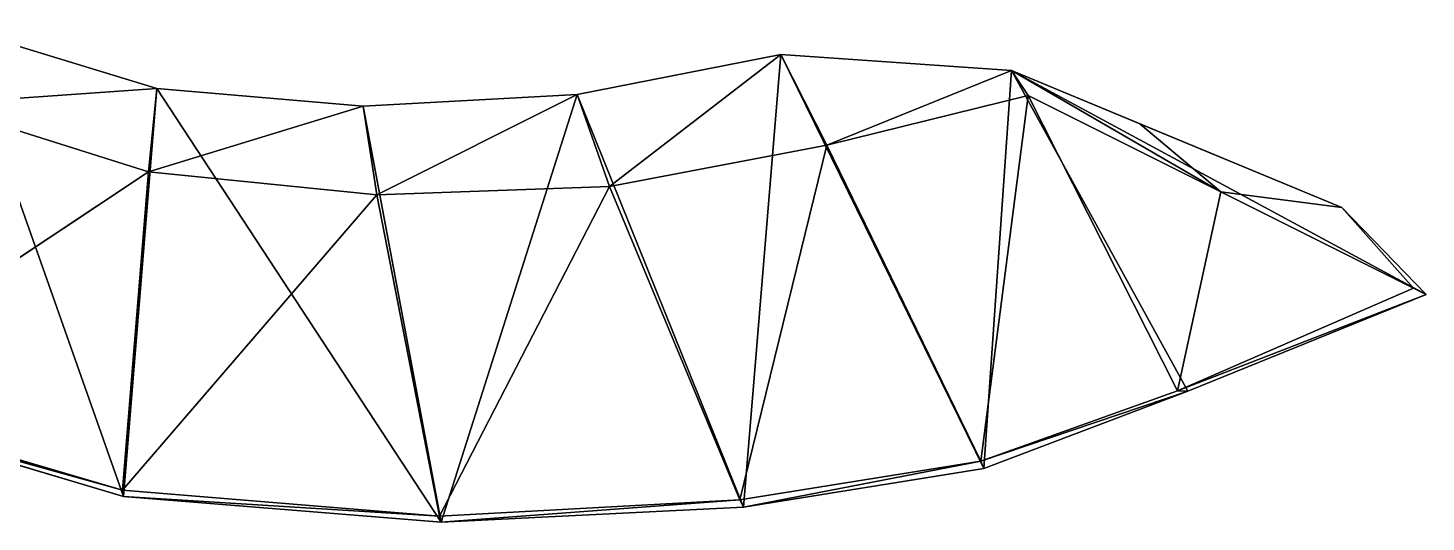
# Model space of a CAD drawing. Extents: x 40 to 828, y 26 to 574.
# Drawn here: x 434.1 to 828.3, y 25.7 to 164.9 of the extents above; entities that cross this region are included whole.
import ezdxf

# ---------------------------------------------------------------- set-up
doc = ezdxf.new("R2010")
doc.units = 0
doc.layers.get('0').update_dxf_attribs({"color": 13, "linetype": 'CONTINUOUS'})

msp = doc.modelspace()

# ---------------------------------------------------------------- linework, layer by layer
for p, q in [((414.35, 164.88, 10), (461.09, 32.89, 10)), ((414.35, 164.88, 10), (470.5, 147.88, 10)), ((414.35, 164.88, 118.17), (470.5, 147.88, 10)), ((414.35, 164.88, 118.17), (470.5, 147.88, 114.09)), ((588.96, 146.17, 10), (646.39, 157.38, 10)), ((588.96, 146.17, 100.17), (646.39, 157.38, 10)), ((588.96, 146.17, 100.17), (646.39, 157.38, 91.82)), ((646.39, 157.38, 91.82), (598.11, 120.21, 100.31)), ((646.39, 157.38, 10), (635.83, 29.93, 10)), ((711.41, 152.88, 81.94), (646.39, 157.38, 91.82)), ((646.39, 157.38, 91.82), (659.36, 131.91, 92.58)), ((646.39, 157.38, 10), (703.57, 40.82, 10)), ((646.39, 157.38, 10), (711.41, 152.88, 10)), ((646.39, 157.38, 91.82), (711.41, 152.88, 10)), ((646.39, 157.38, 10), (646.39, 157.38, 91.82)), ((659.36, 131.91, 92.58), (711.41, 152.88, 81.94)), ((711.41, 152.88, 10), (703.57, 40.82, 10)), ((770.4, 118.74, 54.31), (711.41, 152.88, 81.94)), ((711.41, 152.88, 81.94), (716.06, 145.88, 83.43)), ((828.25, 89.83, 10), (711.41, 152.88, 10)), ((711.41, 152.88, 10), (804.56, 114.34, 10)), ((711.41, 152.88, 10), (761.12, 62.58, 10)), ((711.41, 152.88, 81.94), (711.41, 152.88, 10)), ((711.41, 152.88, 81.94), (804.56, 114.34, 10)), ((711.41, 152.88, 81.94), (804.56, 114.34, 12.05)), ((711.41, 152.88, 81.94), (747.59, 137.91, 62.14)), ((470.5, 147.88, 114.09), (407.55, 143.38, 118.73)), ((470.5, 147.88, 10), (461.09, 32.89, 10)), ((468.11, 124.4, 114.5), (470.5, 147.88, 114.09)), ((470.5, 147.88, 10), (550.57, 25.73, 10)), ((470.5, 147.88, 10), (528.62, 142.87, 10)), ((470.5, 147.88, 114.09), (528.62, 142.87, 10)), ((470.5, 147.88, 10), (470.5, 147.88, 114.09)), ((470.5, 147.88, 114.09), (528.62, 142.87, 108.11)), ((588.96, 146.17, 100.17), (528.62, 142.87, 108.11)), ((528.62, 142.87, 10), (588.96, 146.17, 10)), ((528.62, 142.87, 108.11), (588.96, 146.17, 10)), ((588.96, 146.17, 100.17), (532.43, 117.92, 108.37)), ((588.96, 146.17, 10), (550.57, 25.73, 10)), ((598.11, 120.21, 100.31), (588.96, 146.17, 100.17)), ((588.96, 146.17, 10), (635.83, 29.93, 10)), ((588.96, 146.17, 100.17), (588.96, 146.17, 10)), ((716.06, 145.88, 83.43), (659.36, 131.91, 92.58)), ((702.73, 42.87, 34.57), (716.06, 145.88, 83.43)), ((716.06, 145.88, 83.43), (770.4, 118.74, 54.31)), ((716.06, 145.88, 83.43), (758.17, 62.68, 26.36)), ((407.55, 143.38, 118.73), (468.11, 124.4, 114.5)), ((468.11, 124.4, 114.5), (528.62, 142.87, 108.11)), ((528.62, 142.87, 108.11), (532.43, 117.92, 108.37)), ((528.62, 142.87, 10), (550.57, 25.73, 10)), ((528.62, 142.87, 108.11), (528.62, 142.87, 10)), ((747.59, 137.91, 62.14), (804.56, 114.34, 12.05)), ((770.4, 118.74, 54.31), (747.59, 137.91, 62.14)), ((598.11, 120.21, 100.31), (659.36, 131.91, 92.58)), ((634.8, 31.93, 42.39), (659.36, 131.91, 92.58)), ((659.36, 131.91, 92.58), (702.73, 42.87, 34.57)), ((468.11, 124.4, 114.5), (372.26, 60.74, 49.44)), ((460.79, 34.72, 49.62), (468.11, 124.4, 114.5)), ((532.43, 117.92, 108.37), (468.11, 124.4, 114.5)), ((532.43, 117.92, 108.37), (598.11, 120.21, 100.31)), ((550.1, 27.38, 47.43), (598.11, 120.21, 100.31)), ((598.11, 120.21, 100.31), (634.8, 31.93, 42.39)), ((758.17, 62.68, 26.36), (770.4, 118.74, 54.31)), ((824.74, 91.6, 13.2), (770.4, 118.74, 54.31)), ((770.4, 118.74, 54.31), (804.56, 114.34, 12.05)), ((460.79, 34.72, 49.62), (532.43, 117.92, 108.37)), ((532.43, 117.92, 108.37), (550.1, 27.38, 47.43)), ((804.56, 114.34, 12.05), (828.25, 89.83, 10)), ((828.25, 89.83, 10), (804.56, 114.34, 10)), ((804.56, 114.34, 10), (804.56, 114.34, 12.05)), ((804.56, 114.34, 12.05), (824.74, 91.6, 13.2)), ((758.17, 62.68, 26.36), (824.74, 91.6, 13.2)), ((824.74, 91.6, 13.2), (828.25, 89.83, 10)), ((828.25, 89.83, 10), (758.17, 62.68, 26.36)), ((761.12, 62.58, 24.08), (828.25, 89.83, 10)), ((761.12, 62.58, 10), (828.25, 89.83, 10)), ((461.09, 32.89, 45.78), (371.99, 59.42, 10)), ((371.99, 59.42, 10), (461.09, 32.89, 10)), ((461.09, 32.89, 45.78), (371.99, 59.42, 45.55)), ((460.79, 34.72, 49.62), (371.99, 59.42, 45.55)), ((372.26, 60.74, 49.44), (460.79, 34.72, 49.62)), ((758.17, 62.68, 26.36), (702.73, 42.87, 34.57)), ((702.73, 42.87, 34.57), (761.12, 62.58, 24.08)), ((761.12, 62.58, 24.08), (703.57, 40.82, 10)), ((703.57, 40.82, 10), (761.12, 62.58, 10)), ((761.12, 62.58, 24.08), (703.57, 40.82, 30.71)), ((758.17, 62.68, 26.36), (761.12, 62.58, 24.08)), ((761.12, 62.58, 10), (761.12, 62.58, 24.08)), ((634.8, 31.93, 42.39), (702.73, 42.87, 34.57)), ((702.73, 42.87, 34.57), (635.83, 29.93, 39.17)), ((703.57, 40.82, 30.71), (635.83, 29.93, 10)), ((635.83, 29.93, 10), (703.57, 40.82, 10)), ((703.57, 40.82, 30.71), (635.83, 29.93, 39.17)), ((702.73, 42.87, 34.57), (703.57, 40.82, 30.71)), ((703.57, 40.82, 10), (703.57, 40.82, 30.71)), ((460.79, 34.72, 49.62), (461.09, 32.89, 45.78)), ((550.1, 27.38, 47.43), (460.79, 34.72, 49.62)), ((461.09, 32.89, 10), (461.09, 32.89, 45.78)), ((550.57, 25.73, 44.23), (461.09, 32.89, 10)), ((461.09, 32.89, 10), (550.57, 25.73, 10)), ((550.57, 25.73, 44.23), (461.09, 32.89, 45.78)), ((550.1, 27.38, 47.43), (461.09, 32.89, 45.78)), ((634.8, 31.93, 42.39), (550.1, 27.38, 47.43)), ((550.57, 25.73, 44.23), (634.8, 31.93, 42.39)), ((635.83, 29.93, 39.17), (634.8, 31.93, 42.39)), ((635.83, 29.93, 39.17), (550.57, 25.73, 10)), ((550.57, 25.73, 10), (635.83, 29.93, 10)), ((635.83, 29.93, 39.17), (550.57, 25.73, 44.23)), ((635.83, 29.93, 39.17), (635.83, 29.93, 10)), ((550.1, 27.38, 47.43), (550.57, 25.73, 44.23)), ((550.57, 25.73, 10), (550.57, 25.73, 44.23))]:
    msp.add_line(p, q)

# ---------------------------------------------------------------- meshes
mesh = msp.add_polyface()
corners = [(461.09, 32.89, 10), (371.99, 59.42, 10), (414.35, 164.88, 10)]
mesh.append_faces([[corners[k] for k in face] for face in [(0, 1, 2)]])
mesh = msp.add_polyface()
corners = [(470.5, 147.88, 114.09), (414.35, 164.88, 118.17), (407.55, 143.38, 118.73)]
mesh.append_faces([[corners[k] for k in face] for face in [(0, 1, 2)]])
mesh = msp.add_polyface()
corners = [(470.5, 147.88, 10), (461.09, 32.89, 10), (414.35, 164.88, 10)]
mesh.append_faces([[corners[k] for k in face] for face in [(0, 1, 2)]])
mesh = msp.add_polyface()
corners = [(414.35, 164.88, 118.17), (470.5, 147.88, 10), (414.35, 164.88, 10)]
mesh.append_faces([[corners[k] for k in face] for face in [(0, 1, 2)]])
mesh = msp.add_polyface()
corners = [(414.35, 164.88, 118.17), (470.5, 147.88, 114.09), (470.5, 147.88, 10)]
mesh.append_faces([[corners[k] for k in face] for face in [(0, 1, 2)]])
mesh = msp.add_polyface()
corners = [(646.39, 157.38, 10), (635.83, 29.93, 10), (588.96, 146.17, 10)]
mesh.append_faces([[corners[k] for k in face] for face in [(0, 1, 2)]])
mesh = msp.add_polyface()
corners = [(588.96, 146.17, 100.17), (646.39, 157.38, 10), (588.96, 146.17, 10)]
mesh.append_faces([[corners[k] for k in face] for face in [(0, 1, 2)]])
mesh = msp.add_polyface()
corners = [(588.96, 146.17, 100.17), (646.39, 157.38, 91.82), (646.39, 157.38, 10)]
mesh.append_faces([[corners[k] for k in face] for face in [(0, 1, 2)]])
mesh = msp.add_polyface()
corners = [(646.39, 157.38, 91.82), (588.96, 146.17, 100.17), (598.11, 120.21, 100.31)]
mesh.append_faces([[corners[k] for k in face] for face in [(0, 1, 2)]])
mesh = msp.add_polyface()
corners = [(659.36, 131.91, 92.58), (646.39, 157.38, 91.82), (598.11, 120.21, 100.31)]
mesh.append_faces([[corners[k] for k in face] for face in [(0, 1, 2)]])
mesh = msp.add_polyface()
corners = [(703.57, 40.82, 10), (635.83, 29.93, 10), (646.39, 157.38, 10)]
mesh.append_faces([[corners[k] for k in face] for face in [(0, 1, 2)]])
mesh = msp.add_polyface()
corners = [(711.41, 152.88, 81.94), (646.39, 157.38, 91.82), (659.36, 131.91, 92.58)]
mesh.append_faces([[corners[k] for k in face] for face in [(0, 1, 2)]])
mesh = msp.add_polyface()
corners = [(711.41, 152.88, 10), (703.57, 40.82, 10), (646.39, 157.38, 10)]
mesh.append_faces([[corners[k] for k in face] for face in [(0, 1, 2)]])
mesh = msp.add_polyface()
corners = [(646.39, 157.38, 91.82), (711.41, 152.88, 10), (646.39, 157.38, 10)]
mesh.append_faces([[corners[k] for k in face] for face in [(0, 1, 2)]])
mesh = msp.add_polyface()
corners = [(646.39, 157.38, 91.82), (711.41, 152.88, 81.94), (711.41, 152.88, 10)]
mesh.append_faces([[corners[k] for k in face] for face in [(0, 1, 2)]])
mesh = msp.add_polyface()
corners = [(716.06, 145.88, 83.43), (711.41, 152.88, 81.94), (659.36, 131.91, 92.58)]
mesh.append_faces([[corners[k] for k in face] for face in [(0, 1, 2)]])
mesh = msp.add_polyface()
corners = [(761.12, 62.58, 10), (703.57, 40.82, 10), (711.41, 152.88, 10)]
mesh.append_faces([[corners[k] for k in face] for face in [(0, 1, 2)]])
mesh = msp.add_polyface()
corners = [(770.4, 118.74, 54.31), (711.41, 152.88, 81.94), (716.06, 145.88, 83.43)]
mesh.append_faces([[corners[k] for k in face] for face in [(0, 1, 2)]])
mesh = msp.add_polyface()
corners = [(828.25, 89.83, 10), (711.41, 152.88, 10), (804.56, 114.34, 10)]
mesh.append_faces([[corners[k] for k in face] for face in [(0, 1, 2)]])
mesh = msp.add_polyface()
corners = [(828.25, 89.83, 10), (761.12, 62.58, 10), (711.41, 152.88, 10)]
mesh.append_faces([[corners[k] for k in face] for face in [(0, 1, 2)]])
mesh = msp.add_polyface()
corners = [(711.41, 152.88, 81.94), (804.56, 114.34, 10), (711.41, 152.88, 10)]
mesh.append_faces([[corners[k] for k in face] for face in [(0, 1, 2)]])
mesh = msp.add_polyface()
corners = [(711.41, 152.88, 81.94), (804.56, 114.34, 12.05), (804.56, 114.34, 10)]
mesh.append_faces([[corners[k] for k in face] for face in [(0, 1, 2)]])
mesh = msp.add_polyface()
corners = [(711.41, 152.88, 81.94), (747.59, 137.91, 62.14), (804.56, 114.34, 12.05)]
mesh.append_faces([[corners[k] for k in face] for face in [(0, 1, 2)]])
mesh = msp.add_polyface()
corners = [(770.4, 118.74, 54.31), (747.59, 137.91, 62.14), (711.41, 152.88, 81.94)]
mesh.append_faces([[corners[k] for k in face] for face in [(0, 1, 2)]])
mesh = msp.add_polyface()
corners = [(470.5, 147.88, 114.09), (407.55, 143.38, 118.73), (468.11, 124.4, 114.5)]
mesh.append_faces([[corners[k] for k in face] for face in [(0, 1, 2)]])
mesh = msp.add_polyface()
corners = [(550.57, 25.73, 10), (461.09, 32.89, 10), (470.5, 147.88, 10)]
mesh.append_faces([[corners[k] for k in face] for face in [(0, 1, 2)]])
mesh = msp.add_polyface()
corners = [(528.62, 142.87, 108.11), (470.5, 147.88, 114.09), (468.11, 124.4, 114.5)]
mesh.append_faces([[corners[k] for k in face] for face in [(0, 1, 2)]])
mesh = msp.add_polyface()
corners = [(550.57, 25.73, 10), (470.5, 147.88, 10), (528.62, 142.87, 10)]
mesh.append_faces([[corners[k] for k in face] for face in [(0, 1, 2)]])
mesh = msp.add_polyface()
corners = [(470.5, 147.88, 114.09), (528.62, 142.87, 10), (470.5, 147.88, 10)]
mesh.append_faces([[corners[k] for k in face] for face in [(0, 1, 2)]])
mesh = msp.add_polyface()
corners = [(470.5, 147.88, 114.09), (528.62, 142.87, 108.11), (528.62, 142.87, 10)]
mesh.append_faces([[corners[k] for k in face] for face in [(0, 1, 2)]])
mesh = msp.add_polyface()
corners = [(588.96, 146.17, 100.17), (528.62, 142.87, 108.11), (532.43, 117.92, 108.37)]
mesh.append_faces([[corners[k] for k in face] for face in [(0, 1, 2)]])
mesh = msp.add_polyface()
corners = [(588.96, 146.17, 10), (550.57, 25.73, 10), (528.62, 142.87, 10)]
mesh.append_faces([[corners[k] for k in face] for face in [(0, 1, 2)]])
mesh = msp.add_polyface()
corners = [(528.62, 142.87, 108.11), (588.96, 146.17, 10), (528.62, 142.87, 10)]
mesh.append_faces([[corners[k] for k in face] for face in [(0, 1, 2)]])
mesh = msp.add_polyface()
corners = [(528.62, 142.87, 108.11), (588.96, 146.17, 100.17), (588.96, 146.17, 10)]
mesh.append_faces([[corners[k] for k in face] for face in [(0, 1, 2)]])
mesh = msp.add_polyface()
corners = [(598.11, 120.21, 100.31), (588.96, 146.17, 100.17), (532.43, 117.92, 108.37)]
mesh.append_faces([[corners[k] for k in face] for face in [(0, 1, 2)]])
mesh = msp.add_polyface()
corners = [(635.83, 29.93, 10), (550.57, 25.73, 10), (588.96, 146.17, 10)]
mesh.append_faces([[corners[k] for k in face] for face in [(0, 1, 2)]])
mesh = msp.add_polyface()
corners = [(716.06, 145.88, 83.43), (659.36, 131.91, 92.58), (702.73, 42.87, 34.57)]
mesh.append_faces([[corners[k] for k in face] for face in [(0, 1, 2)]])
mesh = msp.add_polyface()
corners = [(758.17, 62.68, 26.36), (716.06, 145.88, 83.43), (702.73, 42.87, 34.57)]
mesh.append_faces([[corners[k] for k in face] for face in [(0, 1, 2)]])
mesh = msp.add_polyface()
corners = [(770.4, 118.74, 54.31), (716.06, 145.88, 83.43), (758.17, 62.68, 26.36)]
mesh.append_faces([[corners[k] for k in face] for face in [(0, 1, 2)]])
mesh = msp.add_polyface()
corners = [(468.11, 124.4, 114.5), (407.55, 143.38, 118.73), (372.26, 60.74, 49.44)]
mesh.append_faces([[corners[k] for k in face] for face in [(0, 1, 2)]])
mesh = msp.add_polyface()
corners = [(532.43, 117.92, 108.37), (528.62, 142.87, 108.11), (468.11, 124.4, 114.5)]
mesh.append_faces([[corners[k] for k in face] for face in [(0, 1, 2)]])
mesh = msp.add_polyface()
corners = [(747.59, 137.91, 62.14), (770.4, 118.74, 54.31), (804.56, 114.34, 12.05)]
mesh.append_faces([[corners[k] for k in face] for face in [(0, 1, 2)]])
mesh = msp.add_polyface()
corners = [(659.36, 131.91, 92.58), (598.11, 120.21, 100.31), (634.8, 31.93, 42.39)]
mesh.append_faces([[corners[k] for k in face] for face in [(0, 1, 2)]])
mesh = msp.add_polyface()
corners = [(702.73, 42.87, 34.57), (659.36, 131.91, 92.58), (634.8, 31.93, 42.39)]
mesh.append_faces([[corners[k] for k in face] for face in [(0, 1, 2)]])
mesh = msp.add_polyface()
corners = [(468.11, 124.4, 114.5), (372.26, 60.74, 49.44), (460.79, 34.72, 49.62)]
mesh.append_faces([[corners[k] for k in face] for face in [(0, 1, 2)]])
mesh = msp.add_polyface()
corners = [(532.43, 117.92, 108.37), (468.11, 124.4, 114.5), (460.79, 34.72, 49.62)]
mesh.append_faces([[corners[k] for k in face] for face in [(0, 1, 2)]])
mesh = msp.add_polyface()
corners = [(598.11, 120.21, 100.31), (532.43, 117.92, 108.37), (550.1, 27.38, 47.43)]
mesh.append_faces([[corners[k] for k in face] for face in [(0, 1, 2)]])
mesh = msp.add_polyface()
corners = [(634.8, 31.93, 42.39), (598.11, 120.21, 100.31), (550.1, 27.38, 47.43)]
mesh.append_faces([[corners[k] for k in face] for face in [(0, 1, 2)]])
mesh = msp.add_polyface()
corners = [(824.74, 91.6, 13.2), (770.4, 118.74, 54.31), (758.17, 62.68, 26.36)]
mesh.append_faces([[corners[k] for k in face] for face in [(0, 1, 2)]])
mesh = msp.add_polyface()
corners = [(770.4, 118.74, 54.31), (824.74, 91.6, 13.2), (804.56, 114.34, 12.05)]
mesh.append_faces([[corners[k] for k in face] for face in [(0, 1, 2)]])
mesh = msp.add_polyface()
corners = [(550.1, 27.38, 47.43), (532.43, 117.92, 108.37), (460.79, 34.72, 49.62)]
mesh.append_faces([[corners[k] for k in face] for face in [(0, 1, 2)]])
mesh = msp.add_polyface()
corners = [(804.56, 114.34, 12.05), (828.25, 89.83, 10), (804.56, 114.34, 10)]
mesh.append_faces([[corners[k] for k in face] for face in [(0, 1, 2)]])
mesh = msp.add_polyface()
corners = [(804.56, 114.34, 12.05), (824.74, 91.6, 13.2), (828.25, 89.83, 10)]
mesh.append_faces([[corners[k] for k in face] for face in [(0, 1, 2)]])
mesh = msp.add_polyface()
corners = [(828.25, 89.83, 10), (824.74, 91.6, 13.2), (758.17, 62.68, 26.36)]
mesh.append_faces([[corners[k] for k in face] for face in [(0, 1, 2)]])
mesh = msp.add_polyface()
corners = [(758.17, 62.68, 26.36), (761.12, 62.58, 24.08), (828.25, 89.83, 10)]
mesh.append_faces([[corners[k] for k in face] for face in [(0, 1, 2)]])
mesh = msp.add_polyface()
corners = [(761.12, 62.58, 24.08), (761.12, 62.58, 10), (828.25, 89.83, 10)]
mesh.append_faces([[corners[k] for k in face] for face in [(0, 1, 2)]])
mesh = msp.add_polyface()
corners = [(460.79, 34.72, 49.62), (372.26, 60.74, 49.44), (371.99, 59.42, 45.55)]
mesh.append_faces([[corners[k] for k in face] for face in [(0, 1, 2)]])
mesh = msp.add_polyface()
corners = [(461.09, 32.89, 45.78), (371.99, 59.42, 10), (461.09, 32.89, 10)]
mesh.append_faces([[corners[k] for k in face] for face in [(0, 1, 2)]])
mesh = msp.add_polyface()
corners = [(461.09, 32.89, 45.78), (371.99, 59.42, 45.55), (371.99, 59.42, 10)]
mesh.append_faces([[corners[k] for k in face] for face in [(0, 1, 2)]])
mesh = msp.add_polyface()
corners = [(460.79, 34.72, 49.62), (371.99, 59.42, 45.55), (461.09, 32.89, 45.78)]
mesh.append_faces([[corners[k] for k in face] for face in [(0, 1, 2)]])
mesh = msp.add_polyface()
corners = [(702.73, 42.87, 34.57), (761.12, 62.58, 24.08), (758.17, 62.68, 26.36)]
mesh.append_faces([[corners[k] for k in face] for face in [(0, 1, 2)]])
mesh = msp.add_polyface()
corners = [(702.73, 42.87, 34.57), (703.57, 40.82, 30.71), (761.12, 62.58, 24.08)]
mesh.append_faces([[corners[k] for k in face] for face in [(0, 1, 2)]])
mesh = msp.add_polyface()
corners = [(761.12, 62.58, 24.08), (703.57, 40.82, 10), (761.12, 62.58, 10)]
mesh.append_faces([[corners[k] for k in face] for face in [(0, 1, 2)]])
mesh = msp.add_polyface()
corners = [(703.57, 40.82, 30.71), (703.57, 40.82, 10), (761.12, 62.58, 24.08)]
mesh.append_faces([[corners[k] for k in face] for face in [(0, 1, 2)]])
mesh = msp.add_polyface()
corners = [(634.8, 31.93, 42.39), (635.83, 29.93, 39.17), (702.73, 42.87, 34.57)]
mesh.append_faces([[corners[k] for k in face] for face in [(0, 1, 2)]])
mesh = msp.add_polyface()
corners = [(635.83, 29.93, 39.17), (703.57, 40.82, 30.71), (702.73, 42.87, 34.57)]
mesh.append_faces([[corners[k] for k in face] for face in [(0, 1, 2)]])
mesh = msp.add_polyface()
corners = [(703.57, 40.82, 30.71), (635.83, 29.93, 10), (703.57, 40.82, 10)]
mesh.append_faces([[corners[k] for k in face] for face in [(0, 1, 2)]])
mesh = msp.add_polyface()
corners = [(635.83, 29.93, 39.17), (635.83, 29.93, 10), (703.57, 40.82, 30.71)]
mesh.append_faces([[corners[k] for k in face] for face in [(0, 1, 2)]])
mesh = msp.add_polyface()
corners = [(460.79, 34.72, 49.62), (461.09, 32.89, 45.78), (550.1, 27.38, 47.43)]
mesh.append_faces([[corners[k] for k in face] for face in [(0, 1, 2)]])
mesh = msp.add_polyface()
corners = [(550.57, 25.73, 44.23), (461.09, 32.89, 10), (550.57, 25.73, 10)]
mesh.append_faces([[corners[k] for k in face] for face in [(0, 1, 2)]])
mesh = msp.add_polyface()
corners = [(461.09, 32.89, 45.78), (461.09, 32.89, 10), (550.57, 25.73, 44.23)]
mesh.append_faces([[corners[k] for k in face] for face in [(0, 1, 2)]])
mesh = msp.add_polyface()
corners = [(550.1, 27.38, 47.43), (461.09, 32.89, 45.78), (550.57, 25.73, 44.23)]
mesh.append_faces([[corners[k] for k in face] for face in [(0, 1, 2)]])
mesh = msp.add_polyface()
corners = [(550.1, 27.38, 47.43), (550.57, 25.73, 44.23), (634.8, 31.93, 42.39)]
mesh.append_faces([[corners[k] for k in face] for face in [(0, 1, 2)]])
mesh = msp.add_polyface()
corners = [(550.57, 25.73, 44.23), (635.83, 29.93, 39.17), (634.8, 31.93, 42.39)]
mesh.append_faces([[corners[k] for k in face] for face in [(0, 1, 2)]])
mesh = msp.add_polyface()
corners = [(635.83, 29.93, 39.17), (550.57, 25.73, 10), (635.83, 29.93, 10)]
mesh.append_faces([[corners[k] for k in face] for face in [(0, 1, 2)]])
mesh = msp.add_polyface()
corners = [(550.57, 25.73, 44.23), (550.57, 25.73, 10), (635.83, 29.93, 39.17)]
mesh.append_faces([[corners[k] for k in face] for face in [(0, 1, 2)]])

doc.saveas('drawing.dxf')
